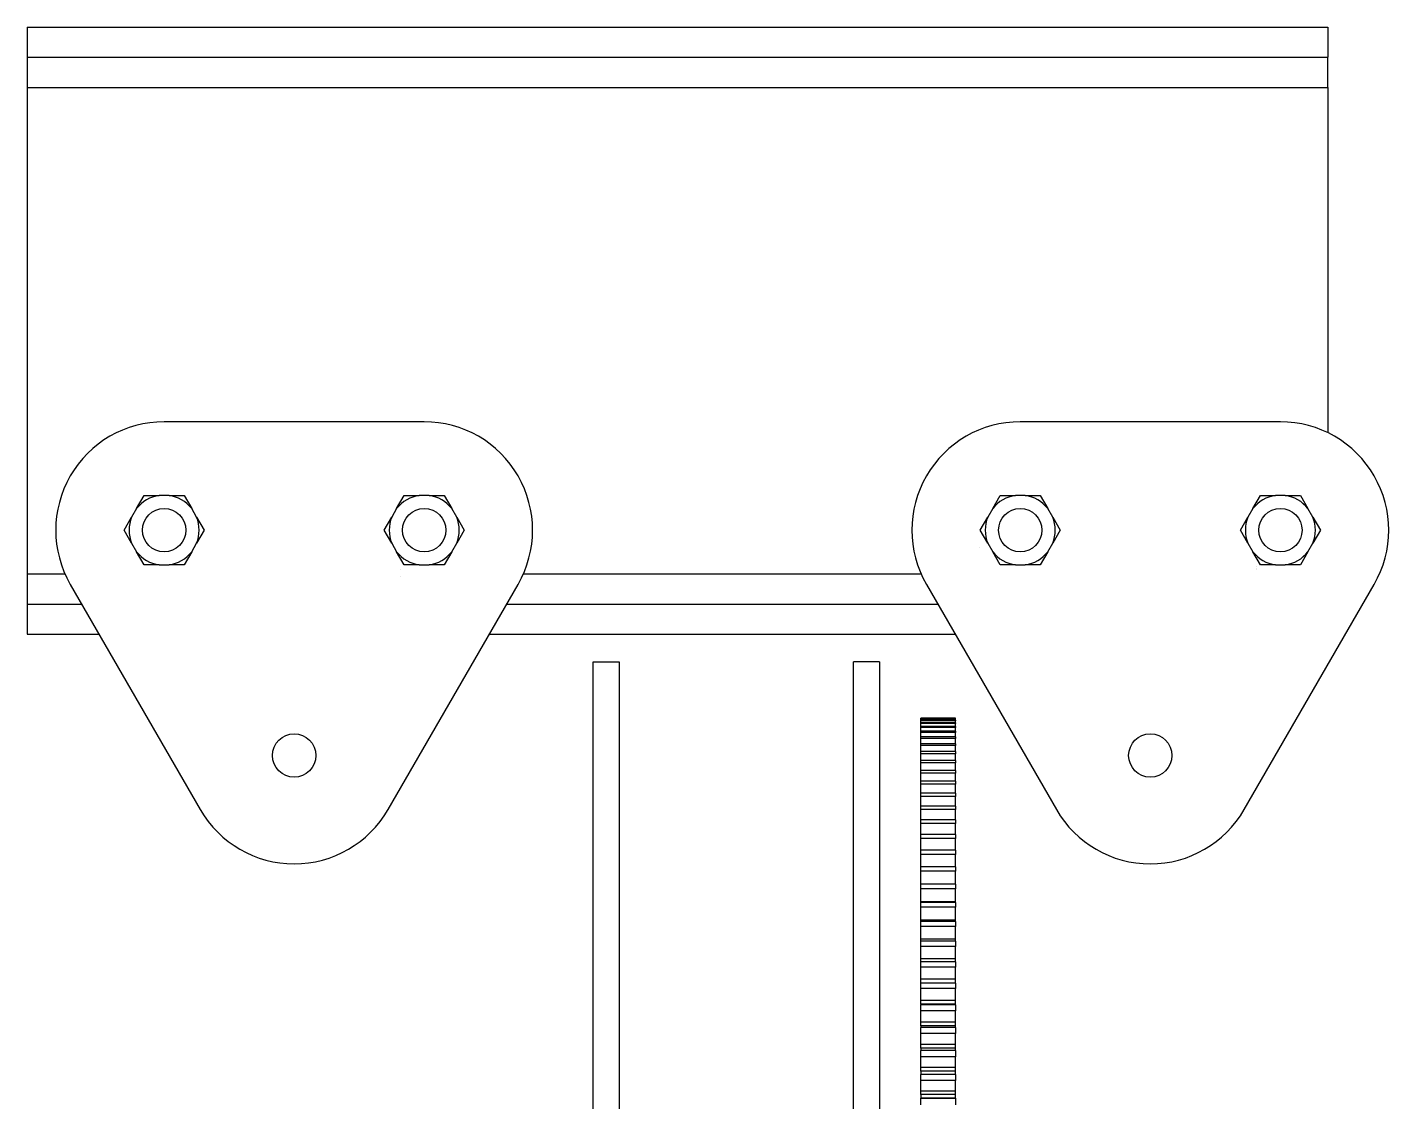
# Model space of a CAD drawing. Extents: x -8712 to 1826, y -2785 to 399.
# Drawn here: x -1611.2 to -1297.1, y -785.7 to -537.9 of the extents above; entities that cross this region are included whole.
import ezdxf

# ---------------------------------------------------------------- set-up
doc = ezdxf.new("R2010")
doc.units = 0
doc.layers.get('0').update_dxf_attribs({"linetype": 'CONTINUOUS'})

msp = doc.modelspace()

# ---------------------------------------------------------------- linework, layer by layer
at = {"color": 1}
for p, q in [((-1611.185938, -537.908262), (-1611.185938, -544.808262)), ((-1611.185938, -537.908262), (-1311.185938, -537.908262)), ((-1311.185938, -537.908262), (-1311.185938, -544.808262)), ((-1611.185938, -544.808262), (-1611.185938, -551.808262)), ((-1611.185938, -544.808262), (-1311.185938, -544.808262)), ((-1311.185938, -551.808262), (-1311.185938, -544.808262)), ((-1611.185938, -551.808262), (-1611.185938, -664.008262)), ((-1611.185938, -551.808262), (-1311.185938, -551.808262)), ((-1311.185938, -551.808262), (-1311.185938, -631.466987)), ((-1519.613505, -628.907862), (-1579.613505, -628.907862)), ((-1322.134476, -628.907862), (-1382.134476, -628.907862)), ((-1585.974616, -648.925633), (-1584.232779, -645.908121)), ((-1584.232779, -645.908121), (-1580.747701, -645.907862)), ((-1578.479309, -645.907862), (-1580.747701, -645.907862)), ((-1578.479309, -645.907862), (-1574.994231, -645.908121)), ((-1574.994231, -645.908121), (-1573.252394, -648.925633)), ((-1525.974616, -648.925633), (-1524.232779, -645.908121)), ((-1524.232779, -645.908121), (-1520.747701, -645.907862)), ((-1518.479309, -645.907862), (-1520.747701, -645.907862)), ((-1518.479309, -645.907862), (-1514.994231, -645.908121)), ((-1514.994231, -645.908121), (-1513.252394, -648.925633)), ((-1388.495588, -648.925633), (-1386.75375, -645.908121)), ((-1386.75375, -645.908121), (-1383.268672, -645.907862)), ((-1381.000281, -645.907862), (-1383.268672, -645.907862)), ((-1381.000281, -645.907862), (-1377.515202, -645.908121)), ((-1377.515202, -645.908121), (-1375.773365, -648.925633)), ((-1328.495588, -648.925633), (-1326.75375, -645.908121)), ((-1326.75375, -645.908121), (-1323.268672, -645.907862)), ((-1321.000281, -645.907862), (-1323.268672, -645.907862)), ((-1321.000281, -645.907862), (-1317.515202, -645.908121)), ((-1317.515202, -645.908121), (-1315.773365, -648.925633)), ((-1585.97462, -648.925636), (-1587.108797, -650.890089)), ((-1572.118213, -650.890089), (-1573.252391, -648.925636)), ((-1525.97462, -648.925636), (-1527.108797, -650.890089)), ((-1512.118213, -650.890089), (-1513.252391, -648.925636)), ((-1388.495591, -648.925636), (-1389.629768, -650.890089)), ((-1374.639184, -650.890089), (-1375.773362, -648.925636)), ((-1328.495591, -648.925636), (-1329.629768, -650.890089)), ((-1314.639184, -650.890089), (-1315.773362, -648.925636)), ((-1588.851121, -653.907324), (-1587.108798, -650.890093)), ((-1572.118212, -650.890093), (-1570.375889, -653.9084)), ((-1528.851121, -653.907324), (-1527.108798, -650.890093)), ((-1512.118212, -650.890093), (-1510.375889, -653.9084)), ((-1391.372092, -653.907324), (-1389.62977, -650.890093)), ((-1374.639183, -650.890093), (-1372.896861, -653.9084)), ((-1331.372092, -653.907324), (-1329.62977, -650.890093)), ((-1314.639183, -650.890093), (-1312.896861, -653.9084)), ((-1587.108798, -656.925631), (-1588.851121, -653.907324)), ((-1570.375889, -653.9084), (-1572.118212, -656.925631)), ((-1527.108798, -656.925631), (-1528.851121, -653.907324)), ((-1510.375889, -653.9084), (-1512.118212, -656.925631)), ((-1389.62977, -656.925631), (-1391.372092, -653.907324)), ((-1372.896861, -653.9084), (-1374.639183, -656.925631)), ((-1329.62977, -656.925631), (-1331.372092, -653.907324)), ((-1312.896861, -653.9084), (-1314.639183, -656.925631)), ((-1587.108797, -656.925636), (-1585.97462, -658.890089)), ((-1584.232779, -661.907603), (-1585.974616, -658.890092)), ((-1573.252394, -658.890092), (-1574.994231, -661.907603)), ((-1573.252391, -658.890089), (-1572.118213, -656.925636)), ((-1527.108797, -656.925636), (-1525.97462, -658.890089)), ((-1524.232779, -661.907603), (-1525.974616, -658.890092)), ((-1513.252394, -658.890092), (-1514.994231, -661.907603)), ((-1513.252391, -658.890089), (-1512.118213, -656.925636)), ((-1389.629768, -656.925636), (-1388.495591, -658.890089)), ((-1386.75375, -661.907603), (-1388.495588, -658.890092)), ((-1375.773365, -658.890092), (-1377.515202, -661.907603)), ((-1375.773362, -658.890089), (-1374.639184, -656.925636)), ((-1329.629768, -656.925636), (-1328.495591, -658.890089)), ((-1326.75375, -661.907603), (-1328.495588, -658.890092)), ((-1315.773365, -658.890092), (-1317.515202, -661.907603)), ((-1315.773362, -658.890089), (-1314.639184, -656.925636)), ((-1580.747701, -661.907862), (-1584.232779, -661.907603)), ((-1580.747701, -661.907862), (-1578.479309, -661.907862)), ((-1574.994231, -661.907603), (-1578.479309, -661.907862)), ((-1520.747701, -661.907862), (-1524.232779, -661.907603)), ((-1520.747701, -661.907862), (-1518.479309, -661.907862)), ((-1514.994231, -661.907603), (-1518.479309, -661.907862)), ((-1383.268672, -661.907862), (-1386.75375, -661.907603)), ((-1383.268672, -661.907862), (-1381.000281, -661.907862)), ((-1377.515202, -661.907603), (-1381.000281, -661.907862)), ((-1323.268672, -661.907862), (-1326.75375, -661.907603)), ((-1323.268672, -661.907862), (-1321.000281, -661.907862)), ((-1317.515202, -661.907603), (-1321.000281, -661.907862)), ((-1611.185938, -664.008262), (-1611.185938, -671.008262)), ((-1611.185938, -664.008262), (-1602.472494, -664.008262)), ((-1525.16942, -664.544206), (-1525.16832, -664.544781)), ((-1496.754516, -664.008262), (-1404.993465, -664.008262)), ((-1601.26414, -666.407862), (-1571.26414, -718.369387)), ((-1527.96287, -718.369387), (-1497.96287, -666.407862)), ((-1403.785111, -666.407862), (-1373.785111, -718.369387)), ((-1330.483841, -718.369387), (-1300.483841, -666.407862)), ((-1611.185938, -671.008262), (-1611.185938, -677.908262)), ((-1611.185938, -671.008262), (-1598.608098, -671.008262)), ((-1500.618912, -671.008262), (-1401.12907, -671.008262)), ((-1611.185938, -677.908262), (-1594.624382, -677.908262)), ((-1504.602629, -677.908262), (-1397.145353, -677.908262)), ((-1480.633045, -684.292509), (-1474.633045, -684.292509)), ((-1480.633045, -1034.292509), (-1480.633045, -684.292509)), ((-1474.633045, -684.292509), (-1474.633045, -859.292509)), ((-1414.633045, -684.292509), (-1420.633045, -684.292509)), ((-1420.633045, -859.292509), (-1420.633045, -684.292509)), ((-1414.633045, -684.292509), (-1414.633045, -1034.292509)), ((-1397.038362, -697.292486), (-1405.038362, -697.292486)), ((-1405.038362, -697.294562), (-1405.038362, -697.292486)), ((-1405.038362, -697.387262), (-1405.038362, -697.294562)), ((-1397.038362, -697.294562), (-1405.038362, -697.294562)), ((-1405.038362, -697.451651), (-1405.038362, -697.387262)), ((-1397.038362, -697.387262), (-1405.038362, -697.387262)), ((-1405.038362, -697.729609), (-1405.038362, -697.451651)), ((-1397.038362, -697.451651), (-1405.038362, -697.451651)), ((-1405.038362, -697.858286), (-1405.038362, -697.729609)), ((-1397.038362, -697.729609), (-1405.038362, -697.729609)), ((-1405.038362, -698.321073), (-1405.038362, -697.858286)), ((-1397.038362, -697.858286), (-1405.038362, -697.858286)), ((-1405.038362, -698.513842), (-1405.038362, -698.321073)), ((-1397.038362, -698.321073), (-1405.038362, -698.321073)), ((-1405.038362, -699.160744), (-1405.038362, -698.513842)), ((-1397.038362, -698.513842), (-1405.038362, -698.513842)), ((-1405.038362, -699.417306), (-1405.038362, -699.160744)), ((-1397.038362, -699.160744), (-1405.038362, -699.160744)), ((-1405.038362, -700.247327), (-1405.038362, -699.417306)), ((-1397.038362, -699.417306), (-1405.038362, -699.417306)), ((-1405.038362, -700.567287), (-1405.038362, -700.247327)), ((-1397.038362, -700.247327), (-1405.038362, -700.247327)), ((-1397.038362, -697.292486), (-1397.038362, -697.294562)), ((-1397.038362, -697.387262), (-1397.038362, -697.294562)), ((-1397.038362, -697.387262), (-1397.038362, -697.451651)), ((-1397.038362, -697.729609), (-1397.038362, -697.451651)), ((-1397.038362, -697.729609), (-1397.038362, -697.858286)), ((-1397.038362, -698.321073), (-1397.038362, -697.858286)), ((-1397.038362, -698.321073), (-1397.038362, -698.513842)), ((-1397.038362, -699.160744), (-1397.038362, -698.513842)), ((-1397.038362, -699.160744), (-1397.038362, -699.417306)), ((-1397.038362, -700.247327), (-1397.038362, -699.417306)), ((-1397.038362, -700.247327), (-1397.038362, -700.567287)), ((-1405.038362, -701.579146), (-1405.038362, -700.567287)), ((-1397.038362, -700.567287), (-1405.038362, -700.567287)), ((-1405.038362, -701.96201), (-1405.038362, -701.579146)), ((-1397.038362, -701.579146), (-1405.038362, -701.579146)), ((-1405.038362, -703.154147), (-1405.038362, -701.96201)), ((-1397.038362, -701.96201), (-1405.038362, -701.96201)), ((-1405.038362, -703.599326), (-1405.038362, -703.154147)), ((-1397.038362, -703.154147), (-1405.038362, -703.154147)), ((-1397.038362, -701.579146), (-1397.038362, -700.567287)), ((-1397.038362, -701.579146), (-1397.038362, -701.96201)), ((-1397.038362, -703.154147), (-1397.038362, -701.96201)), ((-1397.038362, -703.154147), (-1397.038362, -703.599326)), ((-1405.038362, -704.969903), (-1405.038362, -703.599326)), ((-1397.038362, -703.599326), (-1405.038362, -703.599326)), ((-1405.038362, -705.476709), (-1405.038362, -704.969903)), ((-1397.038362, -704.969903), (-1405.038362, -704.969903)), ((-1405.038362, -707.023612), (-1405.038362, -705.476709)), ((-1397.038362, -705.476709), (-1405.038362, -705.476709)), ((-1397.038362, -704.969903), (-1397.038362, -703.599326)), ((-1397.038362, -704.969903), (-1397.038362, -705.476709)), ((-1397.038362, -707.023612), (-1397.038362, -705.476709)), ((-1405.038362, -707.591265), (-1405.038362, -707.023612)), ((-1397.038362, -707.023612), (-1405.038362, -707.023612)), ((-1405.038362, -709.31211), (-1405.038362, -707.591265)), ((-1397.038362, -707.591265), (-1405.038362, -707.591265)), ((-1405.038362, -709.939733), (-1405.038362, -709.31211)), ((-1397.038362, -709.31211), (-1405.038362, -709.31211)), ((-1397.038362, -707.023612), (-1397.038362, -707.591265)), ((-1397.038362, -709.31211), (-1397.038362, -707.591265)), ((-1397.038362, -709.31211), (-1397.038362, -709.939733)), ((-1405.038362, -711.831866), (-1405.038362, -709.939733)), ((-1397.038362, -709.939733), (-1405.038362, -709.939733)), ((-1405.038362, -712.518493), (-1405.038362, -711.831866)), ((-1397.038362, -711.831866), (-1405.038362, -711.831866)), ((-1405.038362, -714.578995), (-1405.038362, -712.518492)), ((-1397.038362, -712.518492), (-1405.038362, -712.518492)), ((-1397.038362, -711.831866), (-1397.038362, -709.939733)), ((-1397.038362, -711.831866), (-1397.038362, -712.518493)), ((-1397.038362, -714.578995), (-1397.038362, -712.518492)), ((-1405.038362, -715.323567), (-1405.038362, -714.578995)), ((-1397.038362, -714.578995), (-1405.038362, -714.578995)), ((-1405.038362, -717.549263), (-1405.038362, -715.323567)), ((-1397.038362, -715.323567), (-1405.038362, -715.323567)), ((-1397.038362, -714.578995), (-1397.038362, -715.323567)), ((-1397.038362, -717.549263), (-1397.038362, -715.323567)), ((-1405.038362, -718.350631), (-1405.038362, -717.549263)), ((-1397.038362, -717.549263), (-1405.038362, -717.549263)), ((-1405.038362, -720.738088), (-1405.038362, -718.350631)), ((-1397.038362, -718.350631), (-1405.038362, -718.350631)), ((-1397.038362, -717.549263), (-1397.038362, -718.350631)), ((-1397.038362, -720.738088), (-1397.038362, -718.350631)), ((-1405.038362, -721.595017), (-1405.038362, -720.738088)), ((-1397.038362, -720.738088), (-1405.038362, -720.738088)), ((-1405.038362, -724.140555), (-1405.038362, -721.595017)), ((-1397.038362, -721.595017), (-1405.038362, -721.595017)), ((-1397.038362, -720.738088), (-1397.038362, -721.595017)), ((-1397.038362, -724.140555), (-1397.038362, -721.595017)), ((-1405.038362, -725.051723), (-1405.038362, -724.140555)), ((-1397.038362, -724.140555), (-1405.038362, -724.140555)), ((-1405.038362, -727.751415), (-1405.038362, -725.051723)), ((-1397.038362, -725.051723), (-1405.038362, -725.051723)), ((-1397.038362, -724.140555), (-1397.038362, -725.051723)), ((-1397.038362, -727.751415), (-1397.038362, -725.051723)), ((-1405.038362, -728.715418), (-1405.038362, -727.751415)), ((-1397.038362, -727.751415), (-1405.038362, -727.751415)), ((-1397.038362, -727.751415), (-1397.038362, -728.715418)), ((-1405.038362, -731.565103), (-1405.038362, -728.715418)), ((-1397.038362, -728.715418), (-1405.038362, -728.715418)), ((-1405.038362, -732.580454), (-1405.038362, -731.565103)), ((-1397.038362, -731.565103), (-1405.038362, -731.565103)), ((-1397.038362, -731.565103), (-1397.038362, -728.715418)), ((-1397.038362, -731.565103), (-1397.038362, -732.580454)), ((-1405.038362, -735.575737), (-1405.038362, -732.580454)), ((-1397.038362, -732.580454), (-1405.038362, -732.580454)), ((-1397.038362, -735.575737), (-1397.038362, -732.580454)), ((-1405.038362, -736.64087), (-1405.038362, -735.575737)), ((-1397.038362, -735.575737), (-1405.038362, -735.575737)), ((-1405.038362, -739.630461), (-1405.038362, -736.64087)), ((-1397.038362, -736.64087), (-1405.038362, -736.64087)), ((-1397.038362, -735.575737), (-1397.038362, -736.64087)), ((-1397.038362, -739.630461), (-1397.038362, -736.64087)), ((-1405.038362, -739.777133), (-1405.038362, -739.630461)), ((-1397.038362, -739.630461), (-1405.038362, -739.630461)), ((-1405.038362, -740.890407), (-1405.038362, -739.777133)), ((-1397.038362, -739.777133), (-1405.038362, -739.777133)), ((-1405.038362, -743.833764), (-1405.038362, -740.890407)), ((-1397.038362, -740.890407), (-1405.038362, -740.890407)), ((-1397.038362, -739.777133), (-1397.038362, -739.630461)), ((-1397.038362, -739.777133), (-1397.038362, -740.890407)), ((-1397.038362, -743.833764), (-1397.038362, -740.890407)), ((-1405.038362, -744.162813), (-1405.038362, -743.833764)), ((-1397.038362, -743.833764), (-1405.038362, -743.833764)), ((-1405.038362, -745.322511), (-1405.038362, -744.162813)), ((-1397.038362, -744.162813), (-1405.038362, -744.162813)), ((-1397.038362, -744.162813), (-1397.038362, -743.833764)), ((-1397.038362, -744.162813), (-1397.038362, -745.322511)), ((-1405.038362, -748.215095), (-1405.038362, -745.322511)), ((-1397.038362, -745.322511), (-1405.038362, -745.322511)), ((-1397.038362, -748.215095), (-1397.038362, -745.322511)), ((-1405.038362, -748.726015), (-1405.038362, -748.215095)), ((-1397.038362, -748.215095), (-1405.038362, -748.215095)), ((-1405.038362, -749.930348), (-1405.038362, -748.726015)), ((-1397.038362, -748.726015), (-1405.038362, -748.726015)), ((-1405.038362, -752.7677), (-1405.038362, -749.930348)), ((-1397.038362, -749.930348), (-1405.038362, -749.930348)), ((-1397.038362, -748.726015), (-1397.038362, -748.215095)), ((-1397.038362, -748.726015), (-1397.038362, -749.930348)), ((-1397.038362, -752.7677), (-1397.038362, -749.930348)), ((-1405.038362, -753.459703), (-1405.038362, -752.7677)), ((-1397.038362, -752.7677), (-1405.038362, -752.7677)), ((-1405.038362, -754.706814), (-1405.038362, -753.459703)), ((-1397.038362, -753.459703), (-1405.038362, -753.459703)), ((-1397.038362, -753.459703), (-1397.038362, -752.7677)), ((-1397.038362, -753.459703), (-1397.038362, -754.706814)), ((-1405.038362, -757.484558), (-1405.038362, -754.706814)), ((-1397.038362, -754.706814), (-1405.038362, -754.706814)), ((-1397.038362, -757.484558), (-1397.038362, -754.706814)), ((-1405.038362, -758.356577), (-1405.038362, -757.484558)), ((-1397.038362, -757.484558), (-1405.038362, -757.484558)), ((-1405.038362, -759.644543), (-1405.038362, -758.356577)), ((-1397.038362, -758.356577), (-1405.038362, -758.356577)), ((-1405.038362, -762.358397), (-1405.038362, -759.644543)), ((-1397.038362, -759.644543), (-1405.038362, -759.644543)), ((-1397.038362, -758.356577), (-1397.038362, -757.484558)), ((-1397.038362, -758.356577), (-1397.038362, -759.644543)), ((-1397.038362, -762.358397), (-1397.038362, -759.644543)), ((-1405.038362, -763.240158), (-1405.038362, -762.358397)), ((-1397.038362, -762.358397), (-1405.038362, -762.358397)), ((-1397.038362, -763.240158), (-1397.038362, -762.358397)), ((-1405.038362, -763.240158), (-1405.038362, -763.409087)), ((-1397.038362, -763.240158), (-1405.038362, -763.240158)), ((-1405.038362, -764.735923), (-1405.038362, -763.409087)), ((-1397.038362, -763.409087), (-1405.038362, -763.409087)), ((-1405.038362, -767.381701), (-1405.038362, -764.735923)), ((-1397.038362, -764.735923), (-1405.038362, -764.735923)), ((-1397.038362, -763.409087), (-1397.038362, -763.240158)), ((-1397.038362, -763.409087), (-1397.038362, -764.735923)), ((-1397.038362, -767.381701), (-1397.038362, -764.735923)), ((-1405.038362, -768.239393), (-1405.038362, -767.381701)), ((-1397.038362, -767.381701), (-1405.038362, -767.381701)), ((-1405.038362, -768.239393), (-1405.038362, -768.609442)), ((-1397.038362, -768.239393), (-1405.038362, -768.239393)), ((-1405.038362, -769.973101), (-1405.038362, -768.609442)), ((-1397.038362, -768.609442), (-1405.038362, -768.609442)), ((-1397.038362, -768.239393), (-1397.038362, -767.381701)), ((-1397.038362, -768.609442), (-1397.038362, -768.239393)), ((-1397.038362, -768.609442), (-1397.038362, -769.973101)), ((-1405.038362, -772.546725), (-1405.038362, -769.973101)), ((-1397.038362, -769.973101), (-1405.038362, -769.973101)), ((-1405.038362, -773.379026), (-1405.038362, -772.546725)), ((-1397.038362, -772.546725), (-1405.038362, -772.546725)), ((-1397.038362, -772.546725), (-1397.038362, -769.973101)), ((-1397.038362, -773.379026), (-1397.038362, -772.546725)), ((-1405.038362, -773.379026), (-1405.038362, -773.949624)), ((-1397.038362, -773.379026), (-1405.038362, -773.379026)), ((-1405.038362, -775.348004), (-1405.038362, -773.949624)), ((-1397.038362, -773.949624), (-1405.038362, -773.949624)), ((-1405.038362, -777.845504), (-1405.038362, -775.348004)), ((-1397.038362, -775.348004), (-1405.038362, -775.348004)), ((-1397.038362, -773.949624), (-1397.038362, -773.379026)), ((-1397.038362, -773.949624), (-1397.038362, -775.348004)), ((-1397.038362, -777.845504), (-1397.038362, -775.348004)), ((-1405.038362, -778.65113), (-1405.038362, -777.845504)), ((-1397.038362, -777.845504), (-1405.038362, -777.845504)), ((-1405.038362, -778.65113), (-1405.038362, -779.421398)), ((-1397.038362, -778.65113), (-1405.038362, -778.65113)), ((-1397.038362, -778.65113), (-1397.038362, -777.845504)), ((-1397.038362, -779.421398), (-1397.038362, -778.65113)), ((-1405.038362, -780.852343), (-1405.038362, -779.421398)), ((-1397.038362, -779.421398), (-1405.038362, -779.421398)), ((-1405.038362, -783.269869), (-1405.038362, -780.852343)), ((-1397.038362, -780.852343), (-1405.038362, -780.852343)), ((-1397.038362, -779.421398), (-1397.038362, -780.852343)), ((-1397.038362, -783.269869), (-1397.038362, -780.852343)), ((-1405.038362, -784.047578), (-1405.038362, -783.269869)), ((-1397.038362, -783.269869), (-1405.038362, -783.269869)), ((-1405.038362, -784.047578), (-1405.038362, -784.942893)), ((-1397.038362, -784.047578), (-1405.038362, -784.047578)), ((-1405.038362, -785.016328), (-1405.038362, -784.942893)), ((-1397.038362, -784.942893), (-1405.038362, -784.942893)), ((-1405.038362, -786.477632), (-1405.038362, -785.016328)), ((-1397.038362, -785.016328), (-1405.038362, -785.016328)), ((-1397.038362, -784.047578), (-1397.038362, -783.269869)), ((-1397.038362, -784.942893), (-1397.038362, -784.047578)), ((-1397.038362, -784.942893), (-1397.038362, -785.016328)), ((-1397.038362, -785.016328), (-1397.038362, -786.477632))]:
    msp.add_line(p, q, dxfattribs=at)
for centre in [(-1579.613505, -653.907862), (-1519.613505, -653.907862), (-1382.134476, -653.907862), (-1322.134476, -653.907862), (-1549.613505, -705.869387), (-1352.134476, -705.869387)]:
    msp.add_circle(centre, 5, dxfattribs=at)
for centre, radius, start, end in [((-1579.613505, -653.907862), 25, 90, 210), ((-1519.613505, -653.907862), 25, 330, 90), ((-1382.134476, -653.907862), 25, 90, 210), ((-1322.134476, -653.907862), 25, 330, 90), ((-1579.613505, -653.907862), 8.08, 98.069301, 141.930699), ((-1579.613505, -653.907862), 8.08, 38.069301, 81.930699), ((-1519.613505, -653.907862), 8.08, 98.069301, 141.930699), ((-1519.613505, -653.907862), 8.08, 38.069301, 81.930699), ((-1382.134476, -653.907862), 8.08, 98.069301, 141.930699), ((-1382.134476, -653.907862), 8.08, 38.069301, 81.930699), ((-1322.134476, -653.907862), 8.08, 98.069301, 141.930699), ((-1322.134476, -653.907862), 8.08, 38.069301, 81.930699), ((-1579.613505, -653.907862), 8.08, 158.069301, 201.930699), ((-1579.613505, -653.907862), 8.08, 338.069301, 21.930699), ((-1519.613505, -653.907862), 8.08, 158.069301, 201.930699), ((-1519.613505, -653.907862), 8.08, 338.069301, 21.930699), ((-1382.134476, -653.907862), 8.08, 158.069301, 201.930699), ((-1382.134476, -653.907862), 8.08, 338.069301, 21.930699), ((-1322.134476, -653.907862), 8.08, 158.069301, 201.930699), ((-1322.134476, -653.907862), 8.08, 338.069301, 21.930699), ((-1579.613505, -653.907862), 8.08, 218.069301, 261.930699), ((-1579.613505, -653.907862), 8.08, 278.069301, 321.930699), ((-1519.613505, -653.907862), 8.08, 218.069301, 261.930699), ((-1519.613505, -653.907862), 8.08, 278.069301, 321.930699), ((-1390.997746, -655.470696), 2.4, 258.716893, 258.75), ((-1382.134476, -653.907862), 8.08, 218.069301, 261.930699), ((-1382.134476, -653.907862), 8.08, 278.069301, 321.930699), ((-1322.134476, -653.907862), 8.08, 218.069301, 261.930699), ((-1322.134476, -653.907862), 8.08, 278.069301, 321.930699), ((-1322.134476, -653.907862), 10, 237.042979, 237.050742), ((-1519.613505, -653.907862), 10.665, 239.064849, 239.07204), ((-1322.134476, -653.907862), 10.665, 239.064849, 239.07204), ((-1322.134476, -653.907862), 10.44, 238.409346, 238.416724), ((-1549.613505, -705.869387), 25, 210, 330), ((-1352.134476, -705.869387), 25, 210, 330)]:
    msp.add_arc(centre, radius, start, end, dxfattribs=at)

doc.saveas('drawing.dxf')
